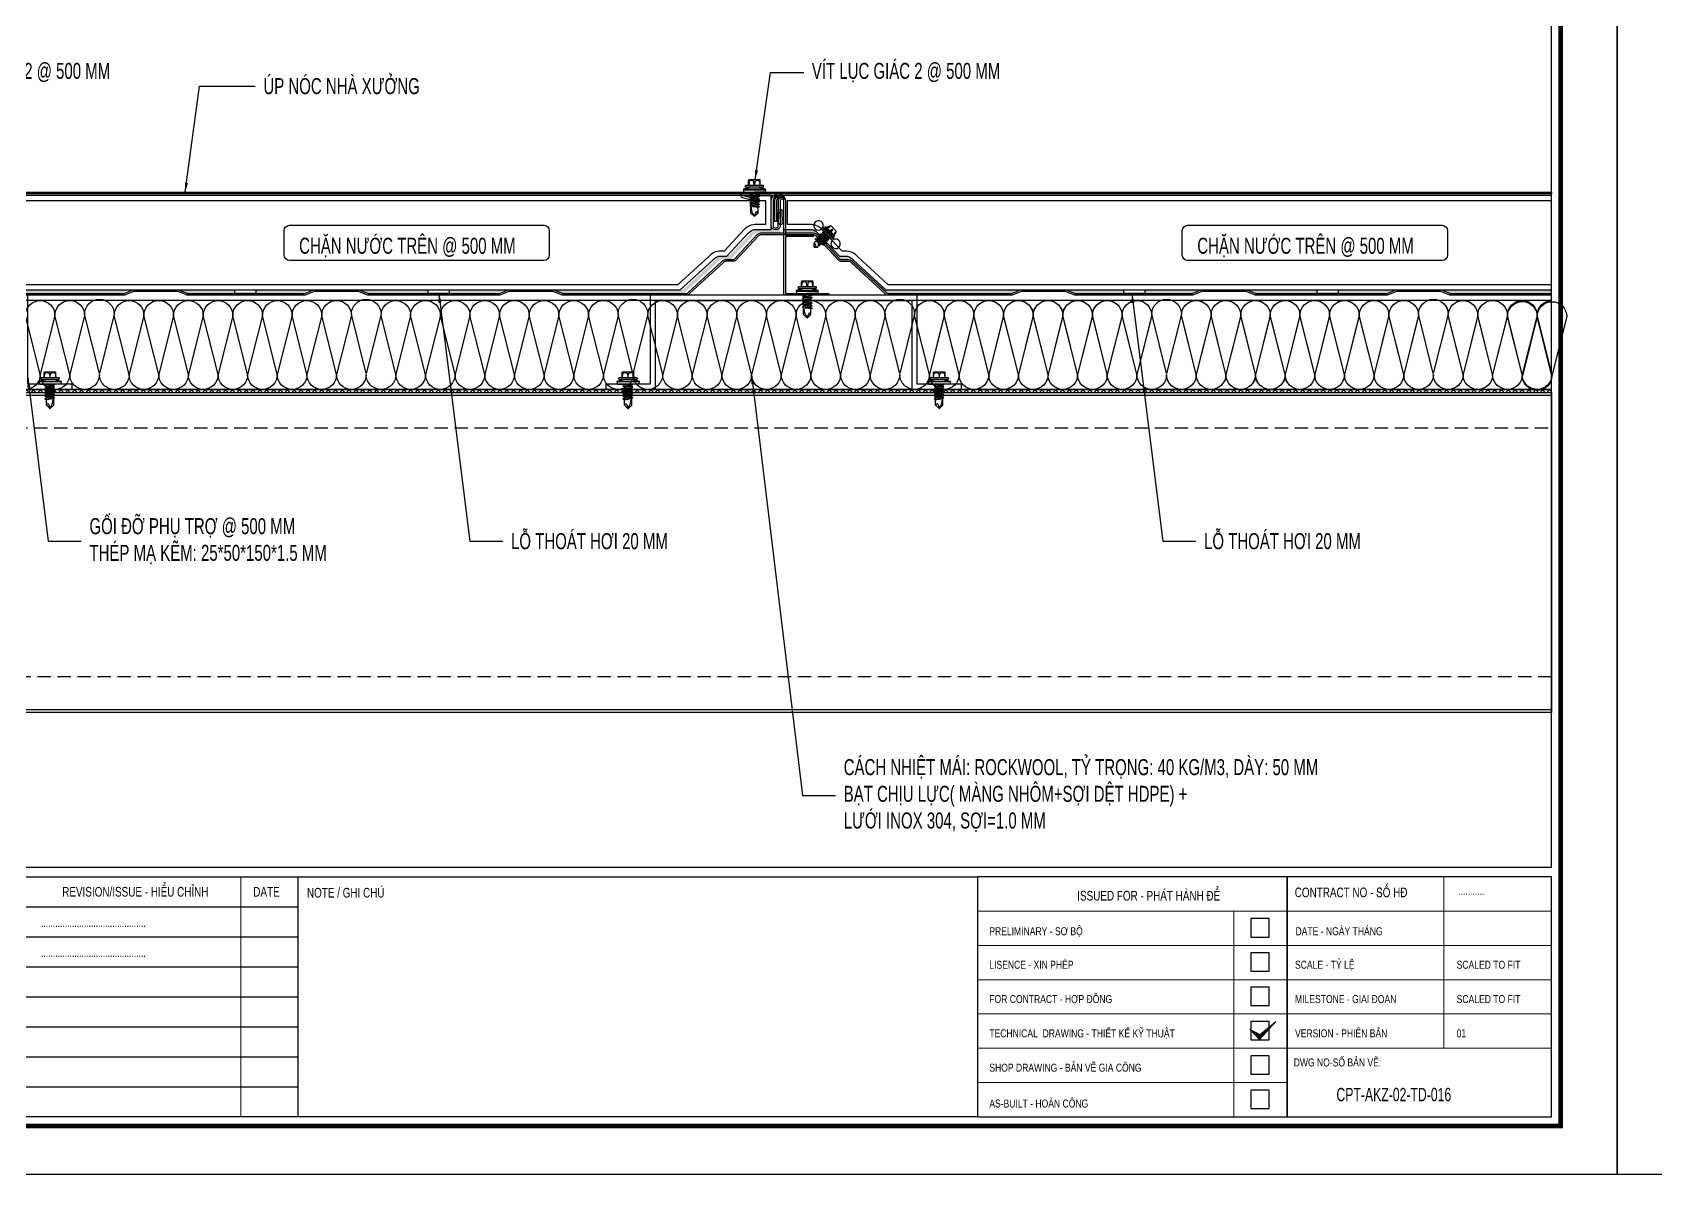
# Model space of a CAD drawing. Header units: inches. Extents: x 315041 to 662841, y -45540 to -35018.
# Drawn here: x 332876.4 to 333180.6, y -36581.1 to -36367.1 of the extents above; entities that cross this region are included whole.
import ezdxf
from ezdxf.enums import TextEntityAlignment as Align

# ---------------------------------------------------------------- set-up
doc = ezdxf.new("R2010")
doc.units = ezdxf.units.IN
doc.header["$MEASUREMENT"] = 0
doc.linetypes.add('HIDDEN', pattern=[0.375, 0.25, -0.125])
for name, color, linetype in [('2', 2, 'Continuous'), ('251', 251, 'Continuous'), ('3', 3, 'Continuous'), ('7', 7, 'Continuous'), ('BAO KHUNG', 31, 'Continuous'), ('DIM', 8, 'Continuous'), ('Fast RSQ_A2 Frame$0$Khung ten', 4, 'Continuous'), ('flashing', 6, 'Continuous'), ('FLAT BAR', 1, 'Continuous'), ('STRUCTURE', 1, 'Continuous')]:
    doc.layers.add(name, color=color, linetype=linetype)
doc.layers.add('Cover text', color=7, linetype='Continuous', true_color=0x52370f)
for name, color, linetype, lineweight in [('DETAIL$0$S-Dim', 8, 'Continuous', 20), ('DETAIL$0$S-Hatch', 8, 'Continuous', 13), ('S-Hatch', 8, 'Continuous', 9)]:
    doc.layers.add(name, color=color, linetype=linetype, lineweight=lineweight)
doc.styles.add('ST1H', font='vnshxh.shx', dxfattribs={"width": 0.7})
doc.styles.get("Standard").update_dxf_attribs({"font": 'VHARIALN.TTF'})
doc.styles.add('style2', font='VHAVANI.TTF')
doc.styles.add('TIEU DE', font='VHARIALN.TTF', dxfattribs={"width": 0.8})
doc.dimstyles.new('3', dxfattribs={"dimtxt": 3.5, "dimasz": 1.8, "dimexe": 1, "dimexo": 0, "dimgap": 1, "dimtad": 1, "dimdec": 0, "dimlfac": 3, "dimzin": 0, "dimdsep": 46, "dimtxsty": 'ST1H', "dimblk": 'OBLIQUE', "dimcen": 1, "dimdle": 1, "dimclrd": 8, "dimclre": 8, "dimclrt": 3, "dimadec": 0, "dimazin": 0, "dimtfac": 1, "dimtdec": 0, "dimtix": 1, "dimtofl": 0, "dimtmove": 1, "dimatfit": 3, "dimfxl": 0.18, "dimtolj": 1, "dimtzin": 0, "dimlwd": -1, "dimlwe": -1, "dimarcsym": 1})

# ---------------------------------------------------------------- blocks, each defined once
blk = doc.blocks.new('DETAIL$0$MARK')
at = {"layer": 'DETAIL$0$S-Hatch', "linetype": 'Continuous'}
h = blk.add_hatch(dxfattribs=at)
h.set_pattern_fill('ANSI31', color=256, scale=50, style=0)
h.paths.add_polyline_path([(1667850, -1156933), (1667909, -1156997), (1668012, -1156885), (1667913, -1156967)])
at = {"layer": 'DETAIL$0$S-Dim', "linetype": 'Continuous'}
blk.add_lwpolyline([(1667850, -1156933), (1667909, -1156997), (1668012, -1156885), (1667913, -1156967), (1667850, -1156933)], dxfattribs=at)
blk = doc.blocks.new('A$C75D82031')
at = {"layer": '2', "color": 157, "linetype": 'Continuous'}
blk.add_lwpolyline([(0, 420), (594, 420), (594, 0), (0, 0)], close=True, dxfattribs=at)
at = {"layer": '251', "linetype": 'Continuous'}
for p, q in [((285.8, 50.19), (346.77, 50.19)), ((285.8, 44.56), (346.77, 44.56)), ((285.8, 38.94), (346.77, 38.94)), ((285.8, 33.31), (346.77, 33.31)), ((285.8, 27.69), (346.77, 27.69)), ((285.8, 22.06), (346.77, 22.06)), ((285.8, 16.44), (346.77, 16.44))]:
    blk.add_line(p, q, dxfattribs=at)
at = {"layer": '7', "color": 147, "linetype": 'Continuous'}
blk.add_lwpolyline([(12.33, 57.61), (581.67, 57.61), (581.67, 409.19), (12.33, 409.19)], close=True, dxfattribs=at)
at = {"layer": 'BAO KHUNG', "color": 7}
blk.add_line((346.77, 10.81), (346.77, 55.81), dxfattribs=at)
at = {"layer": 'BAO KHUNG', "color": 167, "linetype": 'Continuous', "const_width": 0.871}
blk.add_lwpolyline([(10.59, 9.07), (583.41, 9.07), (583.41, 410.93), (10.59, 410.93)], close=True, dxfattribs=at)
at = {"layer": 'BAO KHUNG', "color": 7}
for points in [[(211.89, 55.81), (474.14, 55.81), (474.14, 10.81), (211.89, 10.81)], [(474.14, 10.81), (532.16, 10.81), (532.16, 55.81), (474.14, 55.81)], [(532.16, 10.81), (581.67, 10.81), (581.67, 55.81), (532.16, 55.81)]]:
    blk.add_lwpolyline(points, close=True, dxfattribs=at)
at = {"layer": 'Fast RSQ_A2 Frame$0$Khung ten', "color": 7, "ltscale": 1000}
for points in [[(525.34, 44.51), (528.78, 44.51), (528.78, 47.96), (525.34, 47.96)], [(525.34, 38.09), (528.78, 38.09), (528.78, 41.53), (525.34, 41.53)], [(525.34, 31.66), (528.78, 31.66), (528.78, 35.1), (525.34, 35.1)], [(525.34, 25.23), (528.78, 25.23), (528.78, 28.67), (525.34, 28.67)], [(525.34, 18.8), (528.78, 18.8), (528.78, 22.24), (525.34, 22.24)], [(525.34, 12.37), (528.78, 12.37), (528.78, 15.81), (525.34, 15.81)]]:
    blk.add_lwpolyline(points, close=True, dxfattribs=at)
at = {"layer": 'S-Hatch'}
for p, q in [((336.07, 55.81), (336.07, 10.81)), ((561.54, 55.81), (561.54, 23.67)), ((474.14, 49.38), (532.16, 49.38)), ((522.13, 10.81), (522.13, 49.38)), ((532.16, 49.38), (581.67, 49.38)), ((474.14, 42.95), (532.16, 42.95)), ((532.16, 42.95), (581.67, 42.95)), ((474.14, 36.52), (532.16, 36.52)), ((532.16, 36.52), (581.67, 36.52)), ((474.14, 30.1), (532.16, 30.1)), ((532.16, 30.1), (581.67, 30.1)), ((474.14, 23.67), (532.16, 23.67)), ((532.16, 23.67), (581.67, 23.67)), ((474.14, 17.24), (532.16, 17.24))]:
    blk.add_line(p, q, dxfattribs=at)
at = {"layer": 'DETAIL$0$S-Dim', "linetype": 'Continuous', "xscale": 0.02999999996973202, "yscale": 0.02999999996973202, "zscale": 0.02999999996973202}
blk.add_blockref('DETAIL$0$MARK', (-49510.32, 34735.23), dxfattribs=at)
at = {"layer": 'BAO KHUNG', "color": 7, "linetype": 'Continuous', "width": 0.9}
for s, p in [('REVISION/ISSUE - HIÓU CHØNH', (316.27, 53)), ('DATE', (340.86, 52.99))]:
    blk.add_text(s, height=1.8, dxfattribs=at).set_placement(p, align=Align.MIDDLE_CENTER)
for s, p in [('NOTE / GHI CHÚ', (348.44, 51.92)), ('CONTRACT NO - Sè H§', (533.57, 51.98))]:
    blk.add_text(s, height=1.8, dxfattribs=at).set_placement(p)
blk.add_text('ISSUED FOR - PHÁT HÀNH ĐỂ ', height=1.8, dxfattribs=at).set_placement((506.46, 51.36), align=Align.CENTER)
at = {"layer": 'BAO KHUNG', "color": 109, "linetype": 'Continuous', "style": 'style2', "width": 0.8}
blk.add_text('...........', height=1.5, dxfattribs=at).set_placement((564.21, 52.44))
at = {"layer": 'Cover text', "linetype": 'Continuous', "style": 'style2', "width": 0.8}
for s, p in [('............................................', (298.6, 46.4)), ('PRELIMINARY - S¥ Bé', (476.33, 44.85)), ('date - NGµY TH¸NG', (533.72, 44.85)), ('............................................', (298.6, 40.78)), ('LISENCE - XIN PHÐP', (476.33, 38.57)), ('scale - tû lÖ', (533.63, 38.57)), ('scaled to fit', (563.92, 38.57)), ('FOR CONTRACT - HîP §åNG', (476.33, 32.14)), ('MILESTONE - GIAI §O¹N', (533.63, 32.14)), ('scaled to fit', (563.92, 32.14)), ('TECHNICAL  DRAWING - THIÕT KÕ Kü THUËT', (476.33, 25.71)), ('VERSION - PHI£N B¶N', (533.63, 25.71)), ('01', (563.92, 25.71)), ('%%u%%udwg no-sè b¶n vÏ:', (533.38, 20.26)), ('SHOP DRAWING - B¶N VÏ GIA C¤NG', (476.33, 19.28)), ('AS-BUILT - HOµN C¤NG', (476.33, 12.56))]:
    blk.add_text(s, height=1.5, dxfattribs=at).set_placement(p)
blk = doc.blocks.new('A$C2213260D')
at = {"color": 9, "ltscale": 0.5}
for points in [[(170, 8.33, -1), (173.33, 8.33), (171.67, 1.67)], [(176.67, 8.33), (175, 1.67), (173.33, 8.33, -1)], [(176.66, 8.46, -1), (180, 8.46), (178.33, 1.8)], [(180, 8.33, -1), (183.33, 8.33), (181.67, 1.67)], [(186.67, 8.33), (185, 1.67), (183.33, 8.33, -1)], [(186.67, 8.33, -1), (190, 8.33), (188.33, 1.67)], [(190, 8.33, -1), (193.33, 8.33), (191.67, 1.67)], [(196.67, 8.33), (195, 1.67), (193.33, 8.33, -1)], [(196.67, 8.33, -1), (200, 8.33), (198.33, 1.67)], [(200, 8.33, -1), (203.33, 8.33), (201.67, 1.67)], [(206.67, 8.33), (205, 1.67), (203.33, 8.33, -1)], [(206.66, 8.46, -1), (210, 8.46), (208.33, 1.8)], [(210, 8.33, -1), (213.33, 8.33), (211.67, 1.67)], [(216.67, 8.33), (215, 1.67), (213.33, 8.33, -1)], [(216.67, 8.33, -1), (220, 8.33), (218.33, 1.67)], [(220, 8.33, -1), (223.33, 8.33), (221.67, 1.67)], [(226.67, 8.33), (225, 1.67), (223.33, 8.33, -1)], [(226.67, 8.33, -1), (230, 8.33), (228.33, 1.67)], [(230, 8.33, -1), (233.33, 8.33), (231.67, 1.67)], [(236.67, 8.33), (235, 1.67), (233.33, 8.33, -1)], [(236.66, 8.46, -1), (240, 8.46), (238.33, 1.8)], [(240, 8.33, -1), (243.33, 8.33), (241.67, 1.67)], [(246.67, 8.33), (245, 1.67), (243.33, 8.33, -1)], [(246.67, 8.33, -1), (250, 8.33), (248.33, 1.67)], [(250, 8.33, -1), (253.33, 8.33), (251.67, 1.67)], [(256.67, 8.33), (255, 1.67), (253.33, 8.33, -1)], [(256.67, 8.33, -1), (260, 8.33), (258.33, 1.67)], [(260, 8.33, -1), (263.33, 8.33), (261.67, 1.67)], [(266.67, 8.33), (265, 1.67), (263.33, 8.33, -1)], [(266.66, 8.46, -1), (270, 8.46), (268.33, 1.8)], [(270, 8.33, -1), (273.33, 8.33), (271.67, 1.67)], [(276.67, 8.33), (275, 1.67), (273.33, 8.33, -1)], [(276.67, 8.33, -1), (280, 8.33), (278.33, 1.67)], [(280, 8.33, -1), (283.33, 8.33), (281.67, 1.67)], [(286.67, 8.33), (285, 1.67), (283.33, 8.33, -1)], [(286.67, 8.33, -1), (290, 8.33), (288.33, 1.67)], [(290, 8.33, -1), (293.33, 8.33), (291.67, 1.67)], [(296.67, 8.33), (295, 1.67), (293.33, 8.33, -1)], [(296.66, 8.46, -1), (300, 8.46), (298.33, 1.8)], [(300, 8.33, -1), (303.33, 8.33), (301.67, 1.67)], [(306.67, 8.33), (305, 1.67), (303.33, 8.33, -1)], [(306.67, 8.33, -1), (310, 8.33), (308.33, 1.67)], [(310, 8.33, -1), (313.33, 8.33), (311.67, 1.67)], [(316.67, 8.33), (315, 1.67), (313.33, 8.33, -1)], [(316.67, 8.33, -1), (320, 8.33), (318.33, 1.67)], [(320, 8.33, -1), (323.33, 8.33), (321.67, 1.67)], [(326.67, 8.33), (325, 1.67), (323.33, 8.33, -1)], [(326.66, 8.46, -1), (330, 8.46), (328.33, 1.8)], [(330, 8.33, -1), (333.33, 8.33), (331.67, 1.67)], [(333.33, 8.33, -1), (336.67, 8.33), (335, 1.67)], [(336.67, 8.2, -1), (340.01, 8.2), (338.34, 1.54)], [(340.01, 8.2, -1), (343.34, 8.2), (341.67, 1.54)]]:
    blk.add_lwpolyline(points, format="xyb", close=True, dxfattribs=at)
for points in [[(180, 0, -0.414214), (178.33, 1.67, -1), (175, 1.67, -1), (171.67, 1.67, -1), (168.33, 1.67)], [(188.33, 1.67, -1), (185, 1.67, -1), (181.67, 1.67, -0.414214), (180, 0, -0.414214)], [(198.33, 1.67, -1), (195, 1.67, -1), (191.67, 1.67, -1), (188.33, 1.67)], [(210, 0, -0.414214), (208.33, 1.67, -1), (205, 1.67, -1), (201.67, 1.67, -1), (198.33, 1.67)], [(218.33, 1.67, -1), (215, 1.67, -1), (211.67, 1.67, -0.414214), (210, 0, -0.414214)], [(228.33, 1.67, -1), (225, 1.67, -1), (221.67, 1.67, -1), (218.33, 1.67)], [(240, 0, -0.414214), (238.33, 1.67, -1), (235, 1.67, -1), (231.67, 1.67, -1), (228.33, 1.67)], [(248.33, 1.67, -1), (245, 1.67, -1), (241.67, 1.67, -0.414214), (240, 0, -0.414214)], [(258.33, 1.67, -1), (255, 1.67, -1), (251.67, 1.67, -1), (248.33, 1.67)], [(270, 0, -0.414214), (268.33, 1.67, -1), (265, 1.67, -1), (261.67, 1.67, -1), (258.33, 1.67)], [(278.33, 1.67, -1), (275, 1.67, -1), (271.67, 1.67, -0.414214), (270, 0, -0.414214)], [(288.33, 1.67, -1), (285, 1.67, -1), (281.67, 1.67, -1), (278.33, 1.67)], [(300, 0, -0.414214), (298.33, 1.67, -1), (295, 1.67, -1), (291.67, 1.67, -1), (288.33, 1.67)], [(308.33, 1.67, -1), (305, 1.67, -1), (301.67, 1.67, -0.414214), (300, 0, -0.414214)], [(318.33, 1.67, -1), (315, 1.67, -1), (311.67, 1.67, -1), (308.33, 1.67)], [(330, 0, -0.414214), (328.33, 1.67, -1), (325, 1.67, -1), (321.67, 1.67, -1), (318.33, 1.67)], [(338.33, 1.67, -1), (335, 1.67, -1), (331.67, 1.67, -0.414214), (330, 0, -0.414214)], [(341.67, 1.54, -1), (338.34, 1.54)]]:
    blk.add_lwpolyline(points, format="xyb", dxfattribs=at)
blk = doc.blocks.new('Short_Self_drilling')
at = {"layer": 'STRUCTURE', "color": 1, "linetype": 'Continuous'}
for p, q in [((6.43, 1.74), (-6.43, 1.73)), ((5.14, 3.76), (-5.14, 3.75)), ((-2.57, 2.9), (-5.14, 2.9)), ((-3.43, 3.75), (-3.43, 6.75)), ((3, 7.19), (-3, 7.18)), ((2.57, 2.9), (-2.57, 2.9)), ((-2.14, 2.8), (-2.14, 2.9)), ((6.25, 0), (0, 0)), ((2.15, 2.8), (2.15, 2.9)), ((2.16, -0.5), (2.15, 0.01)), ((5.14, 2.9), (2.57, 2.9)), ((3.43, 3.76), (3.42, 6.76)), ((2.99, -1.17), (-2.7, -0.23)), ((2.99, -2.7), (-2.7, -1.76)), ((2.99, -4.23), (-2.7, -3.28)), ((2.99, -5.75), (-2.7, -4.81)), ((2.99, -7.28), (-2.7, -6.33)), ((-1.91, -7.99), (-2.7, -7.86)), ((-2.14, -1.38), (-2.14, -0.87)), ((-2.14, -2.91), (-2.14, -2.39)), ((-2.14, -4.43), (-2.14, -3.92)), ((-2.13, -5.96), (-2.14, -5.44)), ((-2.14, -12.33), (-2.14, -8.48)), ((-2.13, -7.49), (-2.13, -6.97)), ((3, -8.8), (-1.14, -8.12)), ((2.15, -12.31), (2.15, -9.14)), ((2.16, -2.03), (2.16, -1.51)), ((2.16, -3.55), (2.16, -3.04)), ((2.16, -5.08), (2.16, -4.56)), ((2.16, -6.6), (2.16, -6.09)), ((2.16, -8.13), (2.16, -7.61))]:
    blk.add_line(p, q, dxfattribs=at)
blk.add_lwpolyline([(6.43, 1.31), (6.43, 1.74), (2.14, 2.81), (-2.14, 2.8), (-6.43, 1.73), (-6.43, 1.3)], close=True, dxfattribs=at)
for points in [[(-6.43, 1.3, -0.088869), (-6.25, 0), (0, 0)], [(-0.13, 3.76), (-0.33, 6.23, 0.338878), (-3.14, 6.23), (-3.33, 3.75)], [(3.3, 3.76), (3.1, 6.23, 0.338878), (0.29, 6.23), (0.1, 3.76)], [(-0.08, -14.04), (-1.04, -12.24, -0.148657), (-1.4, -11.2), (-1.95, -7.72, -0.815006), (-1.21, -7.77, 0.150833), (-0.85, -8.68)], [(2.15, -12.31), (0.17, -14.24, -0.333596), (-0.17, -14.24), (-2.14, -12.33)], [(2.15, -12.31), (1.71, -11.7, 0.52242), (0.88, -11.71), (-0.17, -14.24)]]:
    blk.add_lwpolyline(points, format="xyb", dxfattribs=at)
for points in [[(2.99, -1.17), (2.16, -1.51), (-2.14, -0.85), (-2.7, -0.23), (-2.36, 0)], [(2.99, -2.7), (2.16, -3.04), (-2.14, -2.37), (-2.7, -1.76), (-2.14, -1.38), (2.16, -2.03), (2.99, -2.7)], [(2.99, -4.23), (2.16, -4.56), (-2.14, -3.9), (-2.7, -3.28), (-2.14, -2.91), (2.16, -3.55), (2.99, -4.23)], [(2.99, -5.75), (2.16, -6.09), (-2.14, -5.43), (-2.7, -4.81), (-2.14, -4.43), (2.16, -5.08), (2.99, -5.75)], [(2.99, -7.28), (2.16, -7.62), (-2.14, -6.95), (-2.7, -6.33), (-2.13, -5.96), (2.16, -6.6), (2.99, -7.28)], [(-1.82, -8.53), (-2.14, -8.48), (-2.7, -7.86), (-2.13, -7.49), (-1.83, -7.53)], [(-1.26, -7.62), (2.16, -8.13), (3, -8.8)], [(-1.18, 0), (2.16, -0.5), (2.99, -1.17)], [(3, -8.8), (2.16, -9.14), (-0.85, -8.68)]]:
    blk.add_lwpolyline(points, dxfattribs=at)
for centre, radius, start, end in [((-4.99, 3.32), 0.455, 109.79487, 250.26739), ((-3, 6.75), 0.429, 90.03113, 180.03113), ((3, 6.76), 0.429, 0.03113, 90.03113), ((5.07, 3.33), 0.435, 279.72757, 80.33469), ((9.99, 0.17), 3.74, 162.29632, 182.61031)]:
    blk.add_arc(centre, radius, start, end, dxfattribs=at)
blk = doc.blocks.new('A$C5F901649')
at = {"color": 3, "ltscale": 15}
blk.add_lwpolyline([(39.21, 32.56), (34, 32.56, -0.414214), (33.67, 32.9), (33.67, 38.9, 1), (31.67, 38.9), (31.67, 34.1, 0.564916), (32.66, 34.1), (32.66, 36.75), (33, 36.75), (33, 34.1, -0.737932), (31.33, 34.1), (31.33, 38.9, -1), (34, 38.9), (34, 32.9), (39.21, 32.9, -0.207596), (39.94, 32.58), (44.21, 28.01, 0.207596), (44.46, 27.91), (45.82, 27.91, -0.246585), (46.64, 27.48), (52.91, 21.72, 0.246585), (53.18, 21.58), (76.37, 21.58, 0.095415), (76.49, 21.6), (77.92, 22.17, -0.095415), (78.29, 22.24), (86.37, 22.24, -0.095415), (86.74, 22.17), (88.17, 21.6, 0.095415), (88.29, 21.58), (110.2, 21.58, 0.095415), (110.33, 21.6), (111.76, 22.17, -0.095415), (112.13, 22.24), (120.2, 22.24, -0.095415), (120.58, 22.17), (122, 21.6, 0.095415), (122.13, 21.58), (146.7, 21.58, 0.095415), (146.83, 21.6), (148.26, 22.17, -0.095415), (148.63, 22.24), (156.7, 22.24, -0.095415), (157.08, 22.17), (158.5, 21.6, 0.095415), (158.63, 21.58), (181.82, 21.58, 0.246585), (182.09, 21.72), (188.36, 27.48, -0.246585), (189.18, 27.91), (190.54, 27.91, 0.207596), (190.79, 28.01), (195.06, 32.58, -0.207596), (195.79, 32.9), (200, 32.9), (200, 38.91, 1), (199.33, 38.91), (199.33, 34.91, 1), (199.52, 34.91, -0.067331), (199.35, 35.94), (199.35, 37.32), (199.67, 37.32), (199.67, 35.96, 0.039103), (199.86, 34.91, -1), (199, 34.91), (199, 38.91, -1), (200.33, 38.91), (200.33, 32.9, -0.414214), (200, 32.56), (195.79, 32.56, 0.207596), (195.3, 32.35), (191.03, 27.79, -0.207596), (190.54, 27.58), (189.18, 27.58, 0.246585), (188.63, 27.29), (182.36, 21.53, -0.246585), (181.82, 21.24), (158.63, 21.24, -0.095415), (158.38, 21.29), (156.95, 21.86, 0.095415), (156.7, 21.91), (148.63, 21.91, 0.095415), (148.38, 21.86), (146.95, 21.29, -0.095415), (146.7, 21.24), (122.13, 21.24, -0.095415), (121.88, 21.29), (120.45, 21.86, 0.095415), (120.2, 21.91), (112.13, 21.91, 0.095415), (111.88, 21.86), (110.45, 21.29, -0.095415), (110.2, 21.24), (88.29, 21.24, -0.095415), (88.05, 21.29), (86.62, 21.86, 0.095415), (86.37, 21.91), (78.29, 21.91, 0.095415), (78.05, 21.86), (76.62, 21.29, -0.095415), (76.37, 21.24), (53.18, 21.24, -0.246585), (52.63, 21.53), (46.36, 27.29, 0.246585), (45.82, 27.58), (44.46, 27.58, -0.207596), (43.97, 27.79), (39.7, 32.35, 0.207596)], format="xyb", close=True, dxfattribs=at)
at = {"layer": 'FLAT BAR'}
blk.add_lwpolyline([(33.33, 38.9, 1), (32, 38.9), (32, 35.02), (31.67, 35.02), (31.67, 38.9, -1), (33.67, 38.9), (33.67, 32.56), (38.85, 32.56), (38.85, 32.23), (33.67, 32.23), (33.67, 21.58), (41.82, 21.58), (41.82, 21.24), (33.33, 21.24)], format="xyb", close=True, dxfattribs=at)
at = {"layer": 'FLAT BAR', "linetype": 'Continuous'}
blk.add_lwpolyline([(66.67, 4.58), (58.33, 4.58), (58.33, 21.24), (8.33, 21.24), (8.33, 4.58), (0, 4.58), (0, 3.58), (9.33, 3.58), (9.33, 20.24), (57.33, 20.24), (57.33, 3.58), (66.67, 3.58)], close=True, dxfattribs=at)
at = {"color": 1}
for p, xscale, yscale, zscale, rotation in [((37.74, 21.58), 0.3199999990920701, 0.3200000000651926, 0.3200000002560967, 359.9688729036745), ((4.17, 4.58), -0.3200000000824856, 0.3199999998323619, 0.32, 0.03112738804631476), ((62.5, 4.58), -0.3200000000824856, 0.3199999998323619, 0.32, 0.03112738804631476)]:
    blk.add_blockref('Short_Self_drilling', p, dxfattribs=dict(at, xscale=xscale, yscale=yscale, zscale=zscale, rotation=rotation))
blk = doc.blocks.new('SideLap')
at = {"layer": 'STRUCTURE', "color": 1, "linetype": 'Continuous'}
for p, q in [((15, 16), (0, 0)), ((20, 6), (0, -3)), ((15, 16), (20, 12)), ((15, 16), (40, 16)), ((42, 30), (40, 16)), ((40, 16), (44, -8)), ((48, 16), (42, 30)), ((42, 30), (48, -10)), ((52, -11), (48, 16)), ((48, 16), (52, 16)), ((54, 30), (52, 16)), ((52, 16), (57, -18)), ((60, 16), (54, 30)), ((54, 30), (64, -33)), ((65, -18), (60, 16)), ((60, 16), (64, 16)), ((66, 30), (64, 16)), ((64, 16), (69, -18)), ((72, 16), (66, 30)), ((66, 30), (76, -33)), ((77, -18), (72, 16)), ((72, 16), (76, 16)), ((78, 31), (76, 16)), ((76, 16), (81, -18)), ((84, 16), (78, 31)), ((78, 31), (88, -33)), ((89, -18), (84, 16)), ((84, 16), (88, 16)), ((90, 30), (88, 16)), ((88, 16), (93, -18)), ((96, 16), (90, 30)), ((90, 30), (100, -33)), ((101, -18), (96, 16)), ((96, 16), (100, 16)), ((102, 30), (100, 16)), ((100, 16), (105, -18)), ((108, 16), (102, 30)), ((102, 30), (112, -33)), ((112, -11), (108, 16)), ((108, 16), (112, 16)), ((112, -51), (112, 48)), ((122, -52), (122, 49)), ((122, 49), (126, 49)), ((126, 49), (134, 16)), ((126, 49), (126, -52)), ((134, 16), (134, -18)), ((134, 16), (135, 16)), ((135, 39), (135, 19)), ((135, 19), (135, -22)), ((142, 39), (142, -42)), ((142, 26), (165, 26)), ((142, 25), (161, 23)), ((161, 1), (142, -1)), ((169, 22), (169, -25)), ((0, -3), (15, -18)), ((2, -2), (16, -10)), ((15, -18), (45, -18)), ((24, -12), (51, -17)), ((45, -16), (45, -18)), ((45, -18), (52, -33)), ((49, -16), (52, -33)), ((52, -33), (53, -18)), ((53, -18), (53, -16)), ((53, -18), (57, -18)), ((57, -18), (64, -33)), ((64, -33), (65, -18)), ((65, -18), (69, -18)), ((69, -18), (76, -33)), ((76, -33), (77, -18)), ((77, -18), (81, -18)), ((81, -18), (88, -33)), ((88, -33), (89, -18)), ((89, -18), (93, -18)), ((93, -18), (100, -33)), ((100, -33), (101, -18)), ((101, -18), (105, -18)), ((105, -18), (112, -33)), ((112, -33), (112, -20)), ((126, -52), (122, -52)), ((134, -18), (126, -52)), ((134, -18), (135, -18)), ((135, -22), (135, -42)), ((142, -2), (161, -4)), ((161, -26), (142, -28)), ((142, -28), (165, -28))]:
    blk.add_line(p, q, dxfattribs=at)
for centre, radius, start, end in [((18, 9), 3.99, 304.2302, 54.5641), ((113, 77), 29.4, 267.4208, 287.7348), ((138, 39), 3.42, 9.6964, 170.3036), ((147, 12), 18.2, 322.5592, 37.4408), ((165, 22), 3.38, 0, 90), ((2, -1), 2.24, 141.6348, 215.4287), ((24, 2), 14.9, 234.0048, 267.8268), ((52, 2), 13, 231.0825, 265.3922), ((51, -14), 2.99, 285.9762, 82.6971), ((113, -80), 29.4, 72.2652, 92.5792), ((138, -41), 3.59, 199.7637, 340.2363), ((147, -15), 18.2, 322.5592, 37.4408), ((165, -25), 3.38, 270, 0)]:
    blk.add_arc(centre, radius, start, end, dxfattribs=at)
blk = doc.blocks.new('_Oblique')
at = {"color": 0, "linetype": 'ByBlock', "lineweight": -2}
blk.add_line((-0.5, -0.5), (0.5, 0.5), dxfattribs=at)

msp = doc.modelspace()

# ---------------------------------------------------------------- hatches: boundary and pattern name
at = {"true_color": 0x37a1c8}
for points in [[(332863.7025, -36409.7352, 0.22919371), (332862.1344, -36408.9765), (332861.063, -36408.9765), (332856.9891, -36404.6213, 0.20759646), (332855.5285, -36403.9876), (332850.585, -36403.9876), (332850.585, -36404.6543), (332855.7958, -36404.6543, -0.20759646), (332856.5261, -36404.9711), (332860.7975, -36409.5375, 0.20759646), (332861.041, -36409.6431), (332862.4017, -36409.6431, -0.24658476), (332863.2249, -36410.0754), (332869.494, -36415.8324, 0.24658476), (332869.7684, -36415.9765), (332892.9567, -36415.9765, 0.09541457), (332893.0805, -36415.9526), (332894.5087, -36415.3813, -0.09541457), (332894.8801, -36415.3098), (332869.7732, -36415.3098)], [(333030.3156, -36409.735, 0.22919371), (333028.7475, -36408.9764), (333027.6761, -36408.9764), (333023.6022, -36404.6212, 0.20759646), (333022.1416, -36403.9875), (333017.1982, -36403.9875), (333017.1982, -36404.6541), (333022.4089, -36404.6541, -0.20759646), (333023.1392, -36404.971), (333027.4106, -36409.5374, 0.20759646), (333027.6541, -36409.643), (333029.0148, -36409.643, -0.24658476), (333029.838, -36410.0753), (333036.1071, -36415.8323, 0.24658476), (333036.3815, -36415.9764), (333059.5698, -36415.9764, 0.09541457), (333059.6936, -36415.9525), (333061.1218, -36415.3812, -0.09541457), (333061.4932, -36415.3097), (333036.3863, -36415.3097)], [(332914.3756, -36415.3098), (332902.9567, -36415.3098, -0.09541457), (332903.3281, -36415.3813), (332904.7563, -36415.9526, 0.09541457), (332904.8801, -36415.9765), (332914.3756, -36415.9765)], [(332928.342, -36415.3813, -0.09541457), (332928.7134, -36415.3098), (332918.3146, -36415.3098), (332918.3146, -36415.9765), (332926.79, -36415.9765, 0.09541457), (332926.9138, -36415.9526)], [(332950.6223, -36415.3098), (332936.79, -36415.3098, -0.09541457), (332937.1614, -36415.3813), (332938.5896, -36415.9526, 0.09541457), (332938.7134, -36415.9765), (332950.6223, -36415.9765)], [(332964.842, -36415.3813, -0.09541457), (332965.2134, -36415.3098), (332954.5613, -36415.3098), (332954.5613, -36415.9765), (332963.29, -36415.9765, 0.09541457), (332963.4138, -36415.9526)], [(333080.9887, -36415.3097), (333069.5698, -36415.3097, -0.09541457), (333069.9412, -36415.3812), (333071.3694, -36415.9525, 0.09541457), (333071.4932, -36415.9764), (333080.9887, -36415.9764)], [(333094.9551, -36415.3812, -0.09541457), (333095.3265, -36415.3097), (333084.9277, -36415.3097), (333084.9277, -36415.9764), (333093.4031, -36415.9764, 0.09541457), (333093.5269, -36415.9525)], [(333117.2354, -36415.3097), (333103.4031, -36415.3097, -0.09541457), (333103.7745, -36415.3812), (333105.2027, -36415.9525, 0.09541457), (333105.3265, -36415.9764), (333117.2354, -36415.9764)], [(333131.4551, -36415.3812, -0.09541457), (333131.8265, -36415.3097), (333121.1744, -36415.3097), (333121.1744, -36415.9764), (333129.9031, -36415.9764, 0.09541457), (333130.0269, -36415.9525)]]:
    msp.add_hatch(color=153, dxfattribs=at).paths.add_polyline_path(points)
h = msp.add_hatch(color=153, dxfattribs=at)
edge = h.paths.add_edge_path()
edge.add_line((333016.585, -36404.6161), (333016.585, -36403.9494))
edge.add_line((333016.585, -36403.9494), (333012.6229, -36403.9494))
edge.add_arc((333012.6229, -36405.9494), 2, 90, 136.911277)
edge.add_line((333011.1623, -36404.5831), (333007.0884, -36408.9383))
edge.add_line((333007.0884, -36408.9383), (333006.017, -36408.9383))
edge.add_arc((333006.017, -36410.9383), 2, 90, 141.635522)
edge.add_line((333004.4488, -36409.6969), (332998.3782, -36415.2716))
edge.add_line((332998.3782, -36415.2716), (332973.2713, -36415.2716))
edge.add_arc((332973.2713, -36416.2716), 1, 68.19859, 90, ccw=False)
edge.add_line((332973.6427, -36415.3431), (332975.0709, -36415.9144))
edge.add_arc((332975.1947, -36415.6049), 0.3333, 248.198591, 270)
edge.add_line((332975.1947, -36415.9383), (332998.3829, -36415.9383))
edge.add_arc((332998.3829, -36415.6049), 0.3333, 270, 325.407711)
edge.add_line((332998.6573, -36415.7942), (333004.9265, -36410.0372))
edge.add_arc((333005.7497, -36410.6049), 1, 90, 145.407711, ccw=False)
edge.add_line((333005.7497, -36409.6049), (333007.1104, -36409.6049))
edge.add_arc((333007.1104, -36409.2716), 0.3333, 270, 316.911277)
edge.add_line((333007.3538, -36409.4993), (333011.6253, -36404.9329))
edge.add_arc((333012.3556, -36405.6161), 1, 90, 136.911277, ccw=False)
edge.add_line((333012.3556, -36404.6161), (333016.585, -36404.6161))
h = msp.add_hatch(color=153, dxfattribs=at)
edge = h.paths.add_edge_path()
edge.add_line((333161.1113, -36415.9381), (333161.1113, -36415.2715))
edge.add_line((333161.1113, -36415.2715), (333139.8844, -36415.2715))
edge.add_arc((333139.8844, -36416.2715), 1, 68.19859, 90, ccw=False)
edge.add_line((333140.2558, -36415.343), (333141.684, -36415.9143))
edge.add_arc((333141.8078, -36415.6048), 0.3333, 248.198591, 270)
edge.add_line((333141.8078, -36415.9381), (333161.1113, -36415.9381))
at = {"true_color": 0xf2ee0d}
h = msp.add_hatch(dxfattribs=at)
h.set_pattern_fill('ANSI37,_O', color=2, scale=7.272727, angle=-11.415779)
h.set_pattern_definition([(45.00416636, (-258039.2782, 29240.1683), (-0.642871089, 0.6427776007), []), (135.00416636, (-258039.2782, 29240.1683), (-0.6427776007, -0.642871089), [])])
h.paths.add_polyline_path([(333161.1113, -36434.5405), (333161.1113, -36433.9766), (332591.7734, -36433.9766), (332591.7734, -36434.5405)])

# ---------------------------------------------------------------- linework, layer by layer
at = {"color": 8}
msp.add_lwpolyline([(332591.7734, -36523.5197), (333161.1113, -36523.5197), (333161.1113, -36347.7298), (332591.7734, -36347.7298), (332591.7734, -36523.5197)], dxfattribs=at)
at = {"color": 9, "ltscale": 15}
for points in [[(332869.7732, -36415.3098), (332997.8624, -36415.3098), (333003.933, -36409.7352, -0.22919371), (333005.5012, -36408.9765), (333006.5726, -36408.9765), (333010.6464, -36404.6213, -0.20759646), (333012.107, -36403.9876), (333014.9193, -36403.9878), (333014.9193, -36397.6474), (332850.5902, -36397.6472), (332850.585, -36403.9876), (332855.5285, -36403.9876, -0.20759646), (332856.9891, -36404.6213), (332861.063, -36408.9765), (332862.1344, -36408.9765, -0.22919371), (332863.7025, -36409.7352)], [(332870.1627, -36414.3098), (332997.4729, -36414.3098), (333003.2041, -36409.0468, -0.22154712), (333005.5012, -36407.9765), (333006.1387, -36407.9765), (333009.9162, -36403.9382, -0.20759646), (333012.107, -36402.9876), (333013.9193, -36402.9878), (333013.9193, -36398.6474), (332851.2517, -36398.6472), (332851.2517, -36402.9876), (332855.5285, -36402.9876, -0.20759646), (332857.7194, -36403.9382), (332861.4969, -36407.9765), (332862.1344, -36407.9765, -0.22154712), (332864.4314, -36409.0468)]]:
    msp.add_lwpolyline(points, format="xyb", close=True, dxfattribs=at)
at = {"color": 3, "ltscale": 15}
for points in [[(333016.1982, -36397.3138), (333009.5444, -36397.3138, 1), (333009.5148, -36397.992), (333012.1584, -36398.75), (333012.1881, -36398.4115), (333009.5444, -36397.6535), (333016.1982, -36397.6535)], [(333161.1113, -36416.3097), (333142.1956, -36416.3097, -0.09541457), (333141.948, -36416.262), (333140.5197, -36415.6907, 0.09541457), (333140.2721, -36415.643), (333132.1956, -36415.643, 0.09541457), (333131.948, -36415.6907), (333130.5197, -36416.262, -0.09541457), (333130.2721, -36416.3097), (333105.6956, -36416.3097, -0.09541457), (333105.448, -36416.262), (333104.0197, -36415.6907, 0.09541457), (333103.7721, -36415.643), (333095.6956, -36415.643, 0.09541457), (333095.448, -36415.6907), (333094.0197, -36416.262, -0.09541457), (333093.7721, -36416.3097), (333071.8623, -36416.3097, -0.09541457), (333071.6147, -36416.262), (333070.1864, -36415.6907, 0.09541457), (333069.9388, -36415.643), (333061.8623, -36415.643, 0.09541457), (333061.6147, -36415.6907), (333060.1864, -36416.262, -0.09541457), (333059.9388, -36416.3097), (333036.7506, -36416.3097, -0.24658476), (333036.2018, -36416.0215), (333029.9326, -36410.2645, 0.24658476), (333029.3838, -36409.9764), (333028.0231, -36409.9764, -0.20759646), (333027.5363, -36409.7651), (333023.2648, -36405.1987, 0.20759646), (333022.7779, -36404.9875), (333017.5672, -36404.9875, -0.41421356), (333017.2339, -36404.6541), (333017.2339, -36398.6471, 1), (333015.2339, -36398.6471), (333015.2339, -36403.455, 0.564916), (333016.2253, -36403.455), (333016.2253, -36400.8012), (333016.5651, -36400.8012), (333016.5651, -36403.455, -0.73793199), (333014.9027, -36403.455), (333014.9005, -36398.6471, -1), (333017.5672, -36398.6471), (333017.5672, -36404.6541), (333022.7779, -36404.6541, -0.20759646), (333023.5082, -36404.971), (333027.7797, -36409.5374, 0.20759646), (333028.0231, -36409.643), (333029.3838, -36409.643, -0.24658476), (333030.207, -36410.0753), (333036.4762, -36415.8323, 0.24658476), (333036.7506, -36415.9764), (333059.9388, -36415.9764, 0.09541457), (333060.0626, -36415.9525), (333061.4909, -36415.3812, -0.09541457), (333061.8623, -36415.3097), (333069.9388, -36415.3097, -0.09541457), (333070.3102, -36415.3812), (333071.7385, -36415.9525, 0.09541457), (333071.8623, -36415.9764), (333093.7721, -36415.9764, 0.09541457), (333093.8959, -36415.9525), (333095.3242, -36415.3812, -0.09541457), (333095.6956, -36415.3097), (333103.7721, -36415.3097, -0.09541457), (333104.1435, -36415.3812), (333105.5718, -36415.9525, 0.09541457), (333105.6956, -36415.9764), (333130.2721, -36415.9764, 0.09541457), (333130.3959, -36415.9525), (333131.8242, -36415.3812, -0.09541457), (333132.1956, -36415.3097), (333140.2721, -36415.3097, -0.09541457), (333140.6435, -36415.3812), (333142.0718, -36415.9525, 0.09541457), (333142.1956, -36415.9764), (333161.1113, -36415.9764)]]:
    msp.add_lwpolyline(points, format="xyb", dxfattribs=at)
at = {"color": 9, "ltscale": 15}
for points in [[(333161.1113, -36397.6473), (333017.2034, -36397.6471), (333017.1982, -36403.9875), (333022.1416, -36403.9875, -0.20759646), (333023.6022, -36404.6212), (333027.6761, -36408.9764), (333028.7475, -36408.9764, -0.22919371), (333030.3156, -36409.735), (333036.3863, -36415.3097), (333161.1113, -36415.3097)], [(333161.1113, -36398.6473), (333017.8648, -36398.6471), (333017.8648, -36402.9875), (333022.1416, -36402.9875, -0.20759646), (333024.3325, -36403.9381), (333028.11, -36407.9764), (333028.7475, -36407.9764, -0.22154712), (333031.0445, -36409.0467), (333036.7758, -36414.3097), (333161.1113, -36414.3097)]]:
    msp.add_lwpolyline(points, format="xyb", dxfattribs=at)
at = {"color": 8}
msp.add_lwpolyline([(332591.7734, -36417.3099), (332591.7734, -36433.9766), (333161.1113, -36433.9766), (333161.1113, -36417.3099)], close=True, dxfattribs=at)
at = {"color": 1}
for points in [[(332914.3756, -36415.3098), (332918.3146, -36415.3098), (332918.3146, -36415.9765), (332914.3756, -36415.9765)], [(332950.6223, -36415.3098), (332954.5613, -36415.3098), (332954.5613, -36415.9765), (332950.6223, -36415.9765)], [(333080.9887, -36415.3097), (333084.9277, -36415.3097), (333084.9277, -36415.9764), (333080.9887, -36415.9764)], [(333117.2354, -36415.3097), (333121.1744, -36415.3097), (333121.1744, -36415.9764), (333117.2354, -36415.9764)]]:
    msp.add_lwpolyline(points, close=True, dxfattribs=at)
at = {"color": 9, "ltscale": 0.5}
for points in [[(333041.7734, -36420.0877, -1), (333047.3289, -36420.0877), (333044.5512, -36431.1988)], [(333052.8845, -36420.0877), (333050.1067, -36431.1988), (333047.3289, -36420.0877, -1)], [(333052.8845, -36420.0877, -1), (333058.4401, -36420.0877), (333055.6623, -36431.1988)], [(333058.4401, -36420.0877, -1), (333063.9956, -36420.0877), (333061.2178, -36431.1988)], [(333069.5512, -36420.0877), (333066.7734, -36431.1988), (333063.9956, -36420.0877, -1)], [(333069.5512, -36420.0877, -1), (333075.1067, -36420.0877), (333072.3289, -36431.1988)], [(333075.1067, -36420.0877, -1), (333080.6623, -36420.0877), (333077.8845, -36431.1988)], [(333086.2178, -36420.0877), (333083.4401, -36431.1988), (333080.6623, -36420.0877, -1)], [(333086.2094, -36419.871, -1), (333091.7649, -36419.871), (333088.9871, -36430.9821)], [(333091.7734, -36420.0877, -1), (333097.3289, -36420.0877), (333094.5512, -36431.1988)], [(333102.8845, -36420.0877), (333100.1067, -36431.1988), (333097.3289, -36420.0877, -1)], [(333102.8845, -36420.0877, -1), (333108.4401, -36420.0877), (333105.6623, -36431.1988)], [(333108.4401, -36420.0877, -1), (333113.9956, -36420.0877), (333111.2178, -36431.1988)], [(333119.5512, -36420.0877), (333116.7734, -36431.1988), (333113.9956, -36420.0877, -1)], [(333119.5512, -36420.0877, -1), (333125.1067, -36420.0877), (333122.3289, -36431.1988)], [(333125.1067, -36420.0877, -1), (333130.6623, -36420.0877), (333127.8845, -36431.1988)], [(333136.2178, -36420.0877), (333133.4401, -36431.1988), (333130.6623, -36420.0877, -1)], [(333136.2094, -36419.871, -1), (333141.7649, -36419.871), (333138.9871, -36430.9821)], [(333141.7734, -36420.0877, -1), (333147.3289, -36420.0877), (333144.5512, -36431.1988)], [(333152.8845, -36420.0877), (333150.1067, -36431.1988), (333147.3289, -36420.0877, -1)], [(333152.8845, -36420.0877, -1), (333158.4401, -36420.0877), (333155.6623, -36431.1988)]]:
    msp.add_lwpolyline(points, format="xyb", close=True, dxfattribs=at)
for points in [[(333161.1113, -36430.7728), (333158.4401, -36420.0877, -0.40302379), (333161.1113, -36417.312, -0.40302379)], [(333055.6623, -36431.1988, -1), (333050.1067, -36431.1988, -1), (333044.5512, -36431.1988, -0.41421356), (333041.7734, -36433.9766, -0.41421356)], [(333072.3289, -36431.1988, -1), (333066.7734, -36431.1988, -1), (333061.2178, -36431.1988, -1), (333055.6623, -36431.1988)], [(333091.7734, -36433.9766, -0.41421356), (333088.9956, -36431.1988, -1), (333083.4401, -36431.1988, -1), (333077.8845, -36431.1988, -1), (333072.3289, -36431.1988)], [(333105.6623, -36431.1988, -1), (333100.1067, -36431.1988, -1), (333094.5512, -36431.1988, -0.41421356), (333091.7734, -36433.9766, -0.41421356)], [(333122.3289, -36431.1988, -1), (333116.7734, -36431.1988, -1), (333111.2178, -36431.1988, -1), (333105.6623, -36431.1988)], [(333141.7734, -36433.9766, -0.41421356), (333138.9956, -36431.1988, -1), (333133.4401, -36431.1988, -1), (333127.8845, -36431.1988, -1), (333122.3289, -36431.1988)], [(333155.6623, -36431.1988, -1), (333150.1067, -36431.1988, -1), (333144.5512, -36431.1988, -0.41421356), (333141.7734, -36433.9766, -0.41421356)], [(333161.1113, -36431.9607, -0.86991408), (333155.6623, -36431.1988)]]:
    msp.add_lwpolyline(points, format="xyb", dxfattribs=at)
at = {"color": 2, "true_color": 0xf2ee0d}
msp.add_lwpolyline([(333161.1113, -36434.5405), (333161.1113, -36433.9766), (332591.7734, -36433.9766), (332591.7734, -36434.5405), (333161.1113, -36434.5405)], dxfattribs=at)
at = {"color": 94}
msp.add_lwpolyline([(332591.7734, -36494.5405), (332591.7734, -36434.5405), (333161.1113, -36434.5405), (333161.1113, -36494.5405), (332591.7734, -36494.5405)], close=True, dxfattribs=at)
for points in [[(332591.7734, -36435.0405), (333161.1113, -36435.0405)], [(333161.1113, -36494.0405), (332591.7734, -36494.0405)]]:
    msp.add_lwpolyline(points, dxfattribs=at)
at = {"color": 94, "linetype": 'HIDDEN', "ltscale": 10}
for points in [[(332591.7734, -36441.2071), (333161.1113, -36441.2071)], [(333161.1113, -36487.8738), (332591.7734, -36487.8738)]]:
    msp.add_lwpolyline(points, dxfattribs=at)
at = {"layer": 'flashing'}
msp.add_lwpolyline([(332591.7734, -36396.9803), (333161.1113, -36396.9803), (333161.1113, -36397.3139), (332591.7734, -36397.3139)], close=True, dxfattribs=at)
at = {"layer": 'FLAT BAR'}
msp.add_lwpolyline([(333017.2339, -36398.6473, 1), (333015.9005, -36398.6473), (333015.9005, -36402.5297), (333015.5672, -36402.5297), (333015.5672, -36398.6473, -1), (333017.5672, -36398.6473), (333017.5672, -36404.9877), (333022.7466, -36404.9877), (333022.7466, -36405.3211), (333017.5672, -36405.3211), (333017.5672, -36415.9766), (333025.7245, -36415.9766), (333025.7245, -36416.3099), (333017.2339, -36416.3099)], format="xyb", close=True, dxfattribs=at)
at = {"layer": 'FLAT BAR', "linetype": 'Continuous'}
msp.add_lwpolyline([(333050.5672, -36432.9766), (333042.2339, -36432.9766), (333042.2339, -36416.3099), (332992.2339, -36416.3099), (332992.2339, -36432.9766), (332983.9005, -36432.9766), (332983.9005, -36433.9766), (332993.2339, -36433.9766), (332993.2339, -36417.3099), (333041.2339, -36417.3099), (333041.2339, -36433.9766), (333050.5672, -36433.9766)], close=True, dxfattribs=at)

# ---------------------------------------------------------------- block references
at = {"color": 1}
for p in [(332579.4423, -36581.1298), (333173.4423, -36581.1298)]:
    msp.add_blockref('A$C75D82031', p, dxfattribs=at)
for p, xscale, yscale, zscale, rotation in [((333011.742, -36396.9803), 0.3199999990920701, 0.3200000000651926, 0.3200000002560967, 359.9688729036745), ((333021.6458, -36415.9766), 0.3199999990920701, 0.3200000000651926, 0.3200000002560967, 359.9688729036745), ((332988.0672, -36432.9766), -0.3200000000824856, 0.3199999998323619, 0.32, 0.03112738804631476), ((333046.4005, -36432.9766), -0.3200000000824856, 0.3199999998323619, 0.32, 0.03112738804631476)]:
    msp.add_blockref('Short_Self_drilling', p, dxfattribs=dict(at, xscale=xscale, yscale=yscale, zscale=zscale, rotation=rotation))
at = {"color": 8}
msp.add_blockref('A$C5F901649', (332817.2343, -36437.5517), dxfattribs=at)
at = {"color": 8, "xscale": 1.666666666656965, "yscale": 1.666666666667879, "zscale": 1.666666666666667}
msp.add_blockref('A$C2213260D', (332591.7732, -36433.9766), dxfattribs=at)
at = {"layer": 'DIM', "xscale": 0.02999999876973105, "yscale": 0.02999999992607627, "zscale": 0.03000000000000001, "rotation": 43.08872314303367}
msp.add_blockref('SideLap', (333022.8586, -36407.2513), dxfattribs=at)

# ---------------------------------------------------------------- texts
at = {"color": 3, "ltscale": 0.5, "style": 'TIEU DE', "width": 0.8}
msp.add_attdef('CPT-AKZ-02-TD-016', text='KC-01', height=2.5, dxfattribs=at).set_placement((333131.5855, -36566.1401), align=Align.MIDDLE_CENTER)

# ---------------------------------------------------------------- leaders
at = {"color": 9}
for points in [[(333011.8863, -36394.6813), (333014.7828, -36374.6066), (333022.5126, -36374.6066)], [(332905.0645, -36397.0282), (332907.7563, -36377.1533), (332919.7336, -36377.1533)], [(332952.5918, -36415.9765), (332958.4016, -36462.4379), (332966.1314, -36462.4379)], [(333082.4762, -36415.9765), (333088.2859, -36462.4379), (333096.0158, -36462.4379)], [(332875.5672, -36431.8246), (332879.3952, -36462.4379), (332887.1251, -36462.4379)], [(333011.2178, -36431.1988), (333020.7564, -36510.1038), (333028.4862, -36510.1038)]]:
    msp.add_leader(points, dimstyle='3', override={"dimgap": 1, "dimtad": 0}, dxfattribs=at)

# ---------------------------------------------------------------- next in the draw order: texts
at = {"color": 20, "true_color": 0xf25d0d, "insert": (333028.4862, -36510.1038), "char_height": 3, "attachment_point": 4, "style": 'ST1H', "bg_fill": 2}
msp.add_mtext('\\A1;C¸CH NHIÖT M¸I: ROCKWOOL, tû träng: 40 kg/m3, dµy: 50 mm\\PB¹T CHÞU LùC( MµNG NH¤M+SîI DÖT HDPE) +\\PL¦íI INOX 304, SîI=1.0 MM', dxfattribs=at)
at = {"layer": '3', "char_height": 3, "attachment_point": 4, "style": 'ST1H', "bg_fill": 2}
for s, insert in [('\\A1;VÝT LôC GI¸C 2 @ 500 MM', (332855.7017, -36374.6066, 0)), ('\\A1;VÝT LôC GI¸C 2 @ 500 MM', (333022.5126, -36374.6066, 0)), ('\\A1;óP NãC nhµ x\xadëng', (332919.7336, -36377.1533)), ('\\A1;gèi ®ì phô trî @ 500 mm\\PthÐp m¹ kÏm: 25*50*150*1.5 mm', (332887.1251, -36462.4379)), ('\\A1;Lç THO¸T H¥I 20 MM', (332966.1314, -36462.4379)), ('\\A1;Lç THO¸T H¥I 20 MM', (333096.0158, -36462.4379))]:
    msp.add_mtext(s, dxfattribs=dict(at, insert=insert))
at = {"layer": 'flashing', "color": 1, "char_height": 3, "attachment_point": 4, "style": 'ST1H', "bg_fill": 2}
for insert in [(332926.4263, -36407.3847), (333094.7579, -36407.3847)]:
    msp.add_mtext('\\A1;CHÆN N¦íC TR£N @ 500 MM', dxfattribs=dict(at, insert=insert))

# ---------------------------------------------------------------- next in the draw order: linework, layer by layer
at = {"layer": 'flashing', "color": 1}
for points in [[(332924.6109, -36403.2155), (332972.3073, -36403.2155, -0.41421356), (332973.3073, -36404.2155), (332973.3073, -36408.8251, -0.41421356), (332972.3073, -36409.8251), (332924.6109, -36409.8251, -0.41421356), (332923.6109, -36408.8251), (332923.6109, -36404.2155, -0.41421356)], [(333092.9425, -36403.2155), (333140.6389, -36403.2155, -0.41421356), (333141.6389, -36404.2155), (333141.6389, -36408.8251, -0.41421356), (333140.6389, -36409.8251), (333092.9425, -36409.8251, -0.41421356), (333091.9425, -36408.8251), (333091.9425, -36404.2155, -0.41421356)]]:
    msp.add_lwpolyline(points, format="xyb", close=True, dxfattribs=at)

doc.saveas('drawing.dxf')
